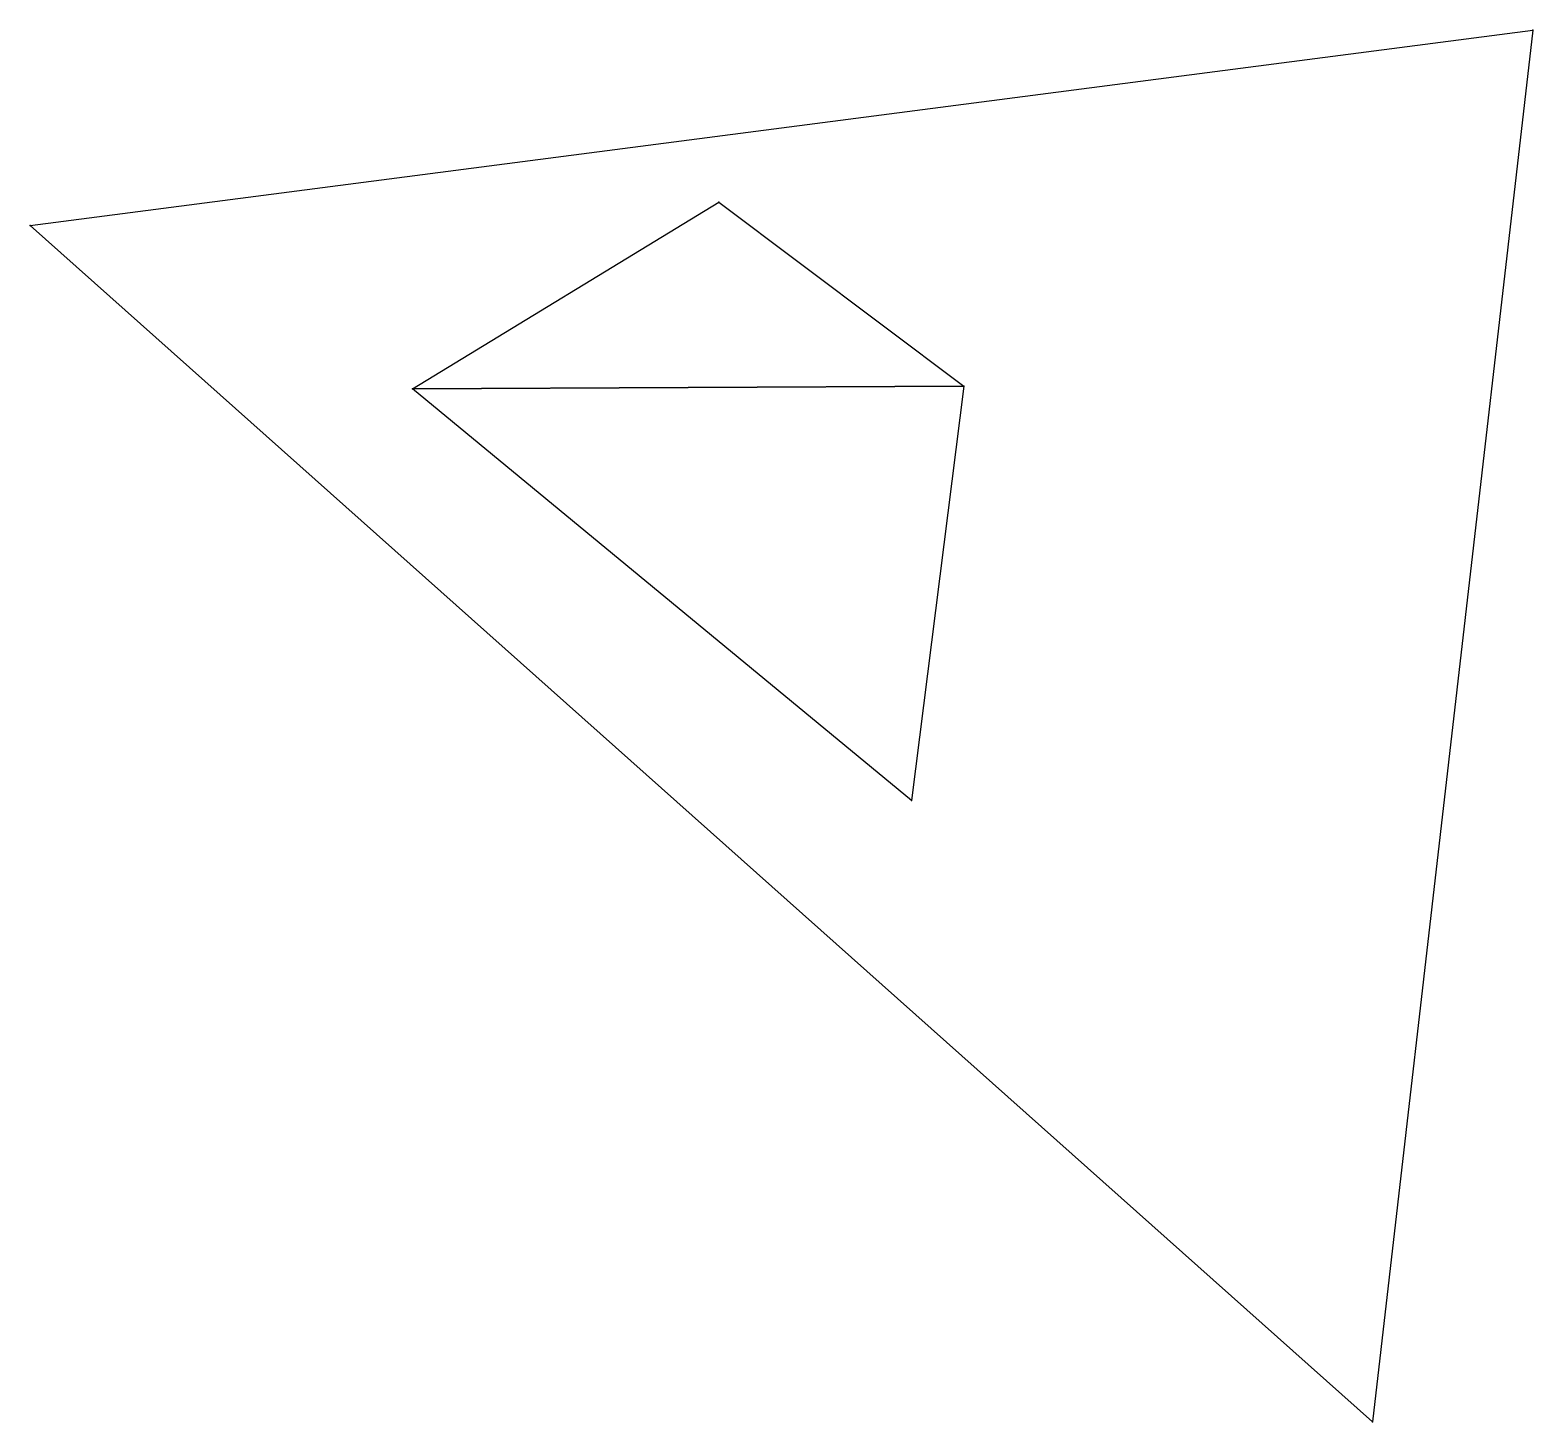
# Model space of a CAD drawing. Header units: metres. Extents: x 385 to 900, y -736 to -259.
import ezdxf

# ---------------------------------------------------------------- set-up
doc = ezdxf.new("R2010")
doc.units = ezdxf.units.M

msp = doc.modelspace()

# ---------------------------------------------------------------- linework, layer by layer
at = {"layer": 'neuer Layer'}
for p, q in [((516, -382, 0.2), (621, -318, -0.2)), ((621, -318, -0.2), (705, -381, 0.4)), ((516, -382, 0.2), (705, -381, 0.4)), ((705, -381, 0.4), (687, -523)), ((687, -523), (516, -382, 0.2))]:
    msp.add_line(p, q, dxfattribs=at)
for p in [(621, -318, -0.2), (705, -381, 0.4), (516, -382, 0.2), (687, -523)]:
    msp.add_point(p, dxfattribs=at)
for points in [[(705, -381, 0.4), (516, -382, 0.2), (621, -318, -0.2)], [(687, -523), (516, -382, 0.2), (705, -381, 0.4)]]:
    msp.add_3dface(points, dxfattribs=at)
at = {"layer": 'STANDARD'}
for p, q in [((385, -326, 0.4), (900, -259, 0.2)), ((900, -259, 0.2), (845, -736)), ((845, -736), (385, -326, 0.4))]:
    msp.add_line(p, q, dxfattribs=at)
for p in [(900, -259, 0.2), (385, -326, 0.4), (845, -736)]:
    msp.add_point(p, dxfattribs=at)
msp.add_3dface([(845, -736), (385, -326, 0.4), (900, -259, 0.2)], dxfattribs=at)

doc.saveas('drawing.dxf')
